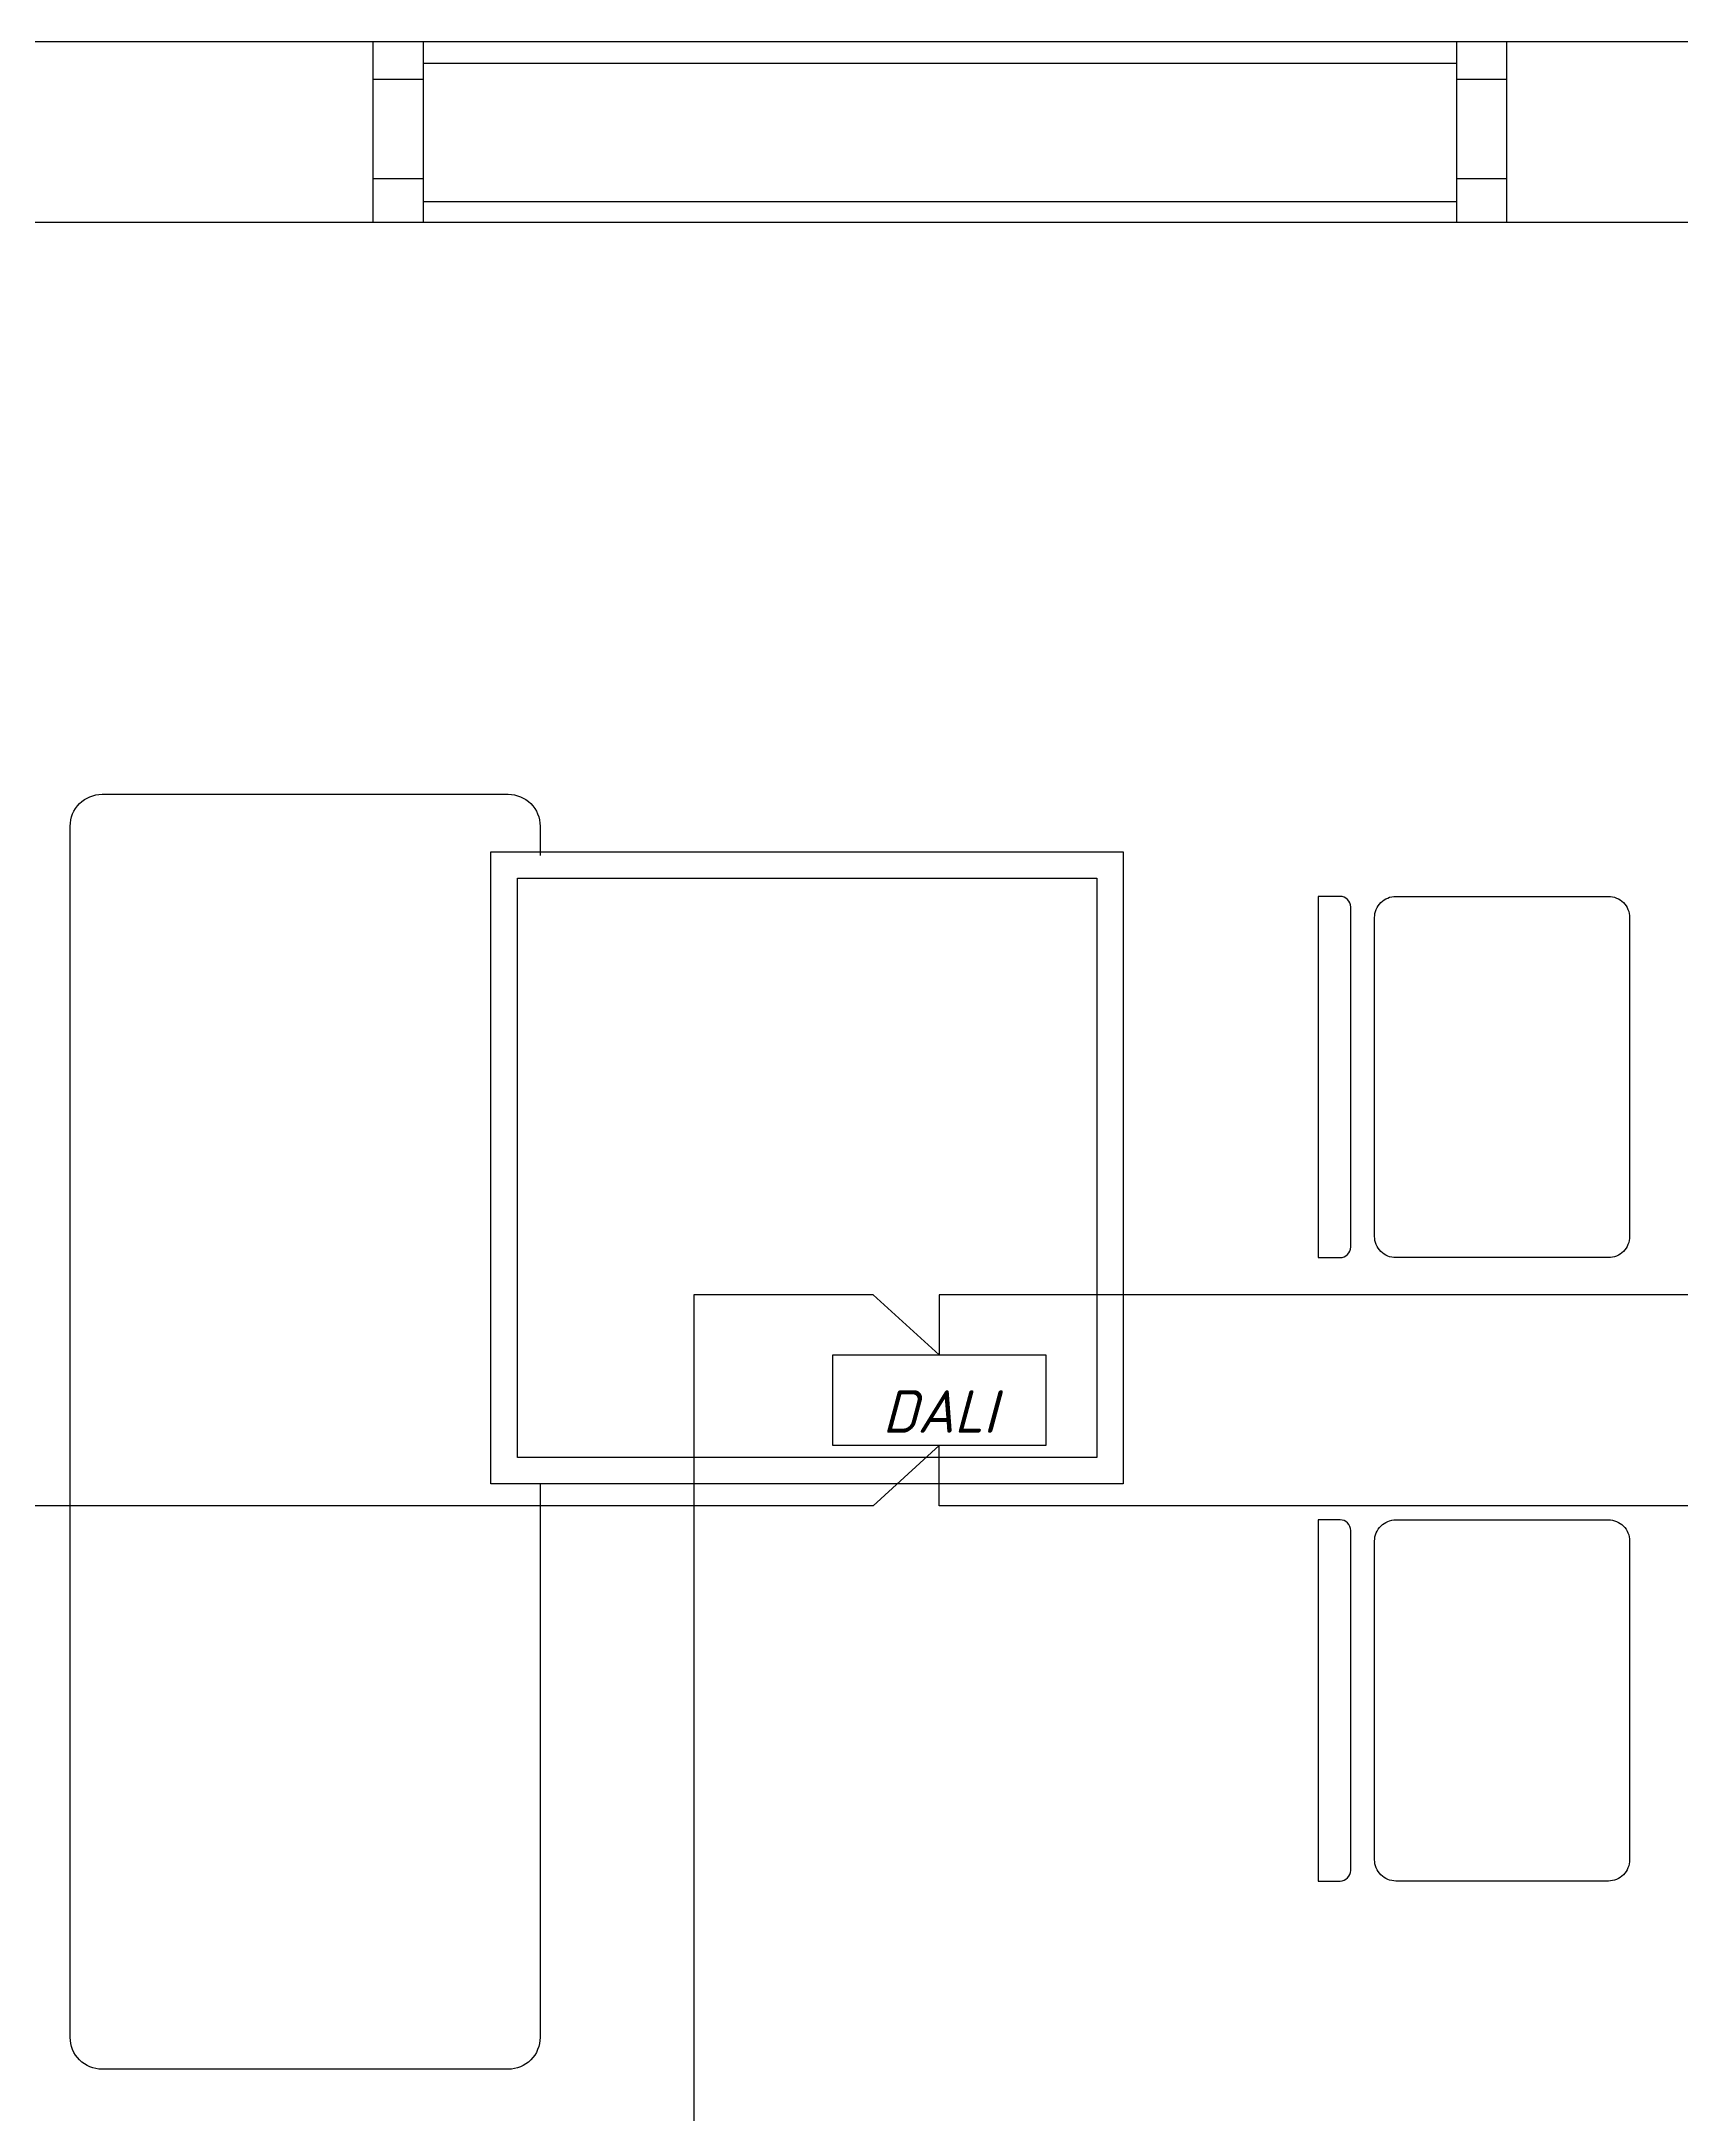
# Model space of a CAD drawing. Header units: millimetres. Extents: x -4896 to 62463, y -11301 to 6998.
# Drawn here: x 45495 to 47038, y 1761 to 3712 of the extents above; entities that cross this region are included whole.
import ezdxf

# ---------------------------------------------------------------- set-up
doc = ezdxf.new("R2010")
doc.units = ezdxf.units.MM
doc.layers.add('Рамка', color=250, linetype='Continuous')
doc.styles.add('Мой новый', font='isocpeur.ttf', dxfattribs={"width": 0.955, "oblique": 15})

# ---------------------------------------------------------------- blocks, each defined once
blk = doc.blocks.new('DALI_CF')
at = {"layer": 'Рамка', "color": 215, "true_color": 0xa953a0}
blk.add_lwpolyline([(-100.2, 42.7), (100.2, 42.7), (100.2, -42.7), (-100.2, -42.7)], close=True, dxfattribs=at)
at = {"layer": 'Рамка', "color": 215, "true_color": 0xa953a0, "insert": (-100.2, 42.7), "char_height": 4, "width": 200.467, "attachment_point": 1, "style": 'Мой новый'}
blk.add_mtext('\\pxqc;\\P\\P\\P\\P\\P{\\H10x;DALI}', dxfattribs=at)

msp = doc.modelspace()

# ---------------------------------------------------------------- linework, layer by layer
at = {"layer": 'Рамка', "color": 4}
for p, q in [((45807.1, 3542.1), (45807.1, 3712.1)), ((45854.5, 3542.1), (45854.5, 3712.1)), ((46873.9, 3542.1), (46873.9, 3712.1)), ((45854.5, 3691.8), (46826.5, 3691.8)), ((45807.1, 3676.6), (45854.5, 3676.6)), ((46826.5, 3676.6), (46873.9, 3676.6)), ((45807.1, 3583.1), (45854.5, 3583.1)), ((46826.5, 3583.1), (46873.9, 3583.1)), ((45854.5, 3561.5), (46826.5, 3561.5))]:
    msp.add_line(p, q, dxfattribs=at)
at = {"layer": 'Рамка', "color": 3}
msp.add_line((46109, 2532.5), (46109, 1111.8), dxfattribs=at)
at = {"layer": 'Рамка'}
for points in [[(50776.1, -1338.7), (44331.8, -1338.7), (44331.8, 3712.1), (53349.4, 3712.1), (53349.4, -1338.7), (51792.1, -1338.7)], [(50776.1, -1168.7), (44501.8, -1168.7), (44501.8, 3542.1), (53179.4, 3542.1), (53179.4, -1168.7), (51792.1, -1168.7)]]:
    msp.add_lwpolyline(points, dxfattribs=at)
at = {"layer": 'Рамка', "color": 4}
msp.add_lwpolyline([(46826.5, 3712.1), (46826.5, 3542.1)], dxfattribs=at)
at = {"layer": 'Рамка', "color": 241, "true_color": 0xf7abae}
msp.add_lwpolyline([(45964.2, 2354.4), (45964.2, 1833.5, -0.414214), (45934.2, 1803.5), (45552, 1803.5, -0.414214), (45522, 1833.5), (45522, 2973.5, -0.414214), (45552, 3003.5), (45934.2, 3003.5, -0.414214), (45964.2, 2973.5), (45964.2, 2945.8)], format="xyb", dxfattribs=at)
at = {"layer": 'Рамка'}
for points in [[(45918, 2949.4), (46513, 2949.4), (46513, 2354.4), (45918, 2354.4)], [(45943, 2924.4), (46488, 2924.4), (46488, 2379.4), (45943, 2379.4)]]:
    msp.add_lwpolyline(points, close=True, dxfattribs=at)
at = {"layer": 'Рамка', "color": 241, "true_color": 0xf7abae}
for points in [[(46717, 2907.4), (46696.3, 2907.4), (46696.3, 2567.4), (46717, 2567.4, 0.414214), (46727, 2577.4), (46727, 2897.4, 0.414214)], [(46989.5, 2887.4), (46989.5, 2587.4, -0.414214), (46969.5, 2567.4), (46769.5, 2567.4, -0.414214), (46749.5, 2587.4), (46749.5, 2887.4, -0.414214), (46769.5, 2907.4), (46969.5, 2907.4, -0.414214)], [(46717, 2320.6), (46696.3, 2320.6), (46696.3, 1980.6), (46717, 1980.6, 0.414214), (46727, 1990.6), (46727, 2310.6, 0.414214)], [(46989.5, 2300.6), (46989.5, 2000.6, -0.414214), (46969.5, 1980.6), (46769.5, 1980.6, -0.414214), (46749.5, 2000.6), (46749.5, 2300.6, -0.414214), (46769.5, 2320.6), (46969.5, 2320.6, -0.414214)]]:
    msp.add_lwpolyline(points, format="xyb", close=True, dxfattribs=at)
at = {"layer": 'Рамка', "color": 3}
for points in [[(46339.9, 2475.9), (46277.7, 2532.5), (46109, 2532.5), (46109, 2532.5)], [(47529.9, 2475.9), (47467.7, 2532.5), (46339.9, 2532.5), (46339.9, 2475.9)]]:
    msp.add_lwpolyline(points, dxfattribs=at)
at = {"layer": 'Рамка', "color": 1}
for points in [[(46339.9, 2390.5), (46277.7, 2333.9), (44978.6, 2333.9), (44978.6, 2333.9)], [(47529.9, 2390.5), (47467.7, 2333.9), (46339.9, 2333.9), (46339.9, 2390.5)]]:
    msp.add_lwpolyline(points, dxfattribs=at)

# ---------------------------------------------------------------- block references
at = {"layer": 'Рамка', "color": 30, "true_color": 0xf8991e}
msp.add_blockref('DALI_CF', (46339.9, 2433.2), dxfattribs=at)

doc.saveas('drawing.dxf')
